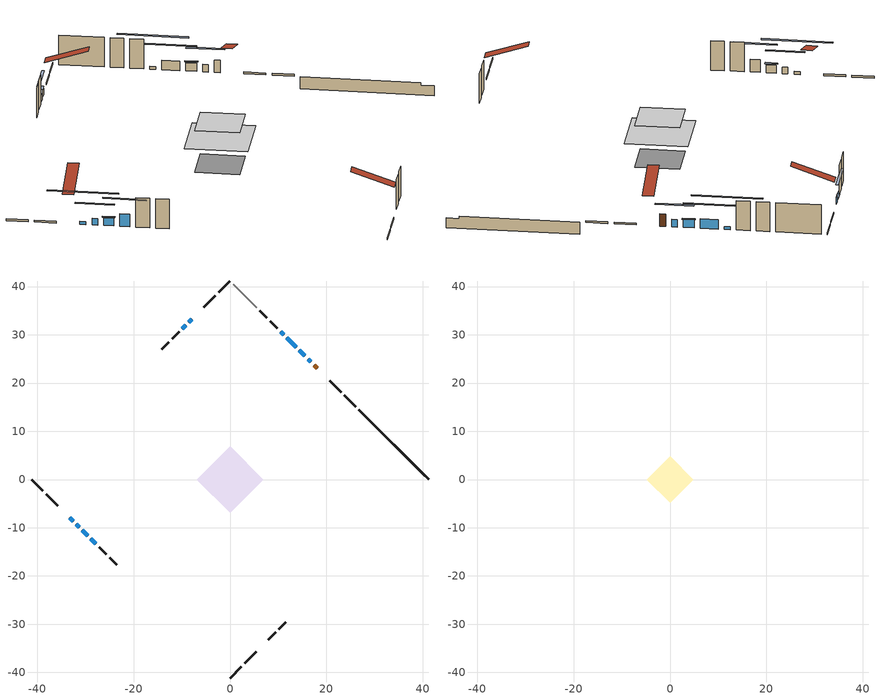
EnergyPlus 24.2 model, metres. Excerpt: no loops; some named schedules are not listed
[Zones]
conditioned space
 floor adiabatic (AdiabaticFloorConstruction): -6.86,0 0,6.86 6.86,0 0,-6.86 z3.26
 floor foundation (Slab1 construction): -4.85,0 0,4.85 4.85,0 0,-4.85 z-1.22
 wall outside (RimJoist1 construction): 0,-41.16 2.38,-38.77 / -41.16,0 -38.77,-2.38 / 0,41.16 -2.38,38.77 / 26.06,15.1 23.68,17.48 z0.82:1.12
 wall outside (RimJoist2 construction): 3.04,-38.12 5.42,-35.73 / -38.12,-3.04 -35.73,-5.42 / -3.04,38.12 -5.42,35.73 / 23.02,18.14 20.64,20.52 z0.82:1.12
 wall outside (AdiabaticWallConstruction 1): 18.08,23.08 17.43,23.72 z0.82:2.85
 wall outside (AdiabaticWallConstruction): 16.78,24.38 16.2,24.95 z0.82:2.04; -33.18,-7.98 -32.53,-8.63 / 11.13,30.03 10.48,30.68 z0.82:1.28; 15.55,25.61 14.38,26.78 / -30.61,-10.55 -29.53,-11.63 z0.82:2.14; -7.98,33.18 -8.56,32.6 / -31.87,-9.28 -31.26,-9.89 z0.82:1.89; 13.72,27.43 11.78,29.37 z0.82:2.34; -9.21,31.94 -9.86,31.3 z0.82:1.84; -28.87,-12.28 -27.79,-13.36 z0.82:2.9
 wall outside (Wall1 construction): 7.98,-33.18 9.49,-31.67 / -27.14,-14.02 -25.63,-15.53 / -10.51,30.64 -12.02,29.13 / 9.82,31.33 8.31,32.84 z0.82:5.7
 wall outside (Wall2 construction): 10.15,-31.01 11.59,-29.57 / -24.97,-16.19 -23.53,-17.63 / -12.68,28.47 -14.12,27.03 / 7.65,33.5 6.21,34.94 z0.82:5.7
 wall foundation (FoundationWall1 construction): 26.71,14.44,-1.22 26.71,14.44,0.82 39.71,1.44,0.82 39.71,1.44,0.41 41.16,0,0.41 41.16,0,-1.22
 wall adiabatic (Wall3 construction): 5.56,35.6 0.66,40.5 z0.82:5.7
 window (WindowConstruction): 16.78,24.38 16.2,24.95 z0.82:2.04
 window (WindowConstruction 9): -33.18,-7.98 -32.53,-8.63 z0.82:1.28
 window (WindowConstruction 1): 15.55,25.61 14.38,26.78 z0.82:2.14
 window (WindowConstruction 2): -7.98,33.18 -8.55,32.6 z0.82:1.89
 window (WindowConstruction 3): -31.87,-9.28 -31.26,-9.89 z0.82:1.89
 window (WindowConstruction 4): -30.61,-10.55 -29.53,-11.63 z0.82:2.14
 window (WindowConstruction 5): 13.72,27.43 11.78,29.37 z0.82:2.34
 window (WindowConstruction 6): -9.21,31.94 -9.86,31.3 z0.82:1.83
 window (WindowConstruction 7): -28.87,-12.28 -27.79,-13.36 z0.82:2.9
 window (WindowConstruction 8): 11.12,30.03 10.48,30.68 z0.82:1.28
 door (Door): 18.08,23.08 17.44,23.72 z0.82:2.85
 ceiling adiabatic (AdiabaticFloorConstruction): 0,-6.86 6.86,0 0,6.86 -6.86,0 z3.26
attic - vented
 floor to conditioned space (Floor1 construction Reversed): -4.85,0 0,4.85 4.85,0 0,-4.85 z5.7
 roof outside (Roof1 construction): 7.32,-33.83,5.7 2.6,-29.11,7.92 1.36,-30.36,7.92 6.08,-35.08,5.7; -33.83,-7.32,5.7 -29.11,-2.6,7.92 -30.36,-1.36,7.92 -35.08,-6.08,5.7; -7.32,33.83,5.7 -2.6,29.11,7.92 -1.36,30.36,7.92 -6.08,35.08,5.7; 18.74,22.42,5.7 14.01,17.7,7.92 15.26,16.45,7.92 19.98,21.18,5.7
shading: 14.38,26.78 18.6,22.55 18.89,22.84 14.67,27.07 z4.62; -28.98,-12.18 -36.73,-4.43 -37.02,-4.72 -29.27,-12.47 z6.3; 14.24,26.92 15.69,25.47 15.98,25.76 14.53,27.21 z2.34; -8.7,32.46 -7.84,33.32 -8.13,33.61 -8.99,32.75 z2.09; -29.44,-11.72 -33.7,-7.46 -33.99,-7.75 -29.73,-12.01 z4.47; -29.39,-11.77 -30.75,-10.41 -31.04,-10.7 -29.68,-12.06 z2.34; 9.96,31.2 15.54,25.61 15.84,25.9 10.25,31.49 z4.92; -11.68,29.47 -7.39,33.77 -7.68,34.06 -11.97,29.77 z4.41; -25.97,-15.19 -30.69,-10.46 -30.99,-10.75 -26.26,-15.48 z5.48; 6.93,34.23 14.67,26.48 14.96,26.77 7.22,34.52 z6.3
[Building]
Building 1: Terrain=Suburbs
[Site:Location]
Montreal Intl AP_QC: Latitude {deg}=45.47; Longitude {deg}=-73.74; Time Zone {hr}=-5; Elevation {m}=36; Keep Site Location Information=Yes
[Site:GroundTemperature:Shallow]
2.07863, -0.316383, -0.508184, 0.628371, 5.19101, 9.73239, 13.6695, 16.1636, 16.3755, 14.347, 10.5102, 6.10817
[Site:WaterMainsTemperature]
Calculation Method=Schedule; Temperature Schedule=mains temperature schedule
[Material] Roughness=Rough; Thermal Absorptance=0.9
Name | Thickness {m} | Conductivity {W/m-K} | Density {kg/m3} | Specific Heat {J/kg-K} | Solar Absorptance | Visible Absorptance
asphalt or fiberglass shingles | 0.00635 | 0.162714 | 1121.4 | 1465.45 | 0.4 | 0.4
ceiling loosefill ins | 0.254 | 0.0480833 | 16.02 | 1046.75 | 0.7 | 0.7
ceiling stud and cavity | 0.1397 | 0.0851257 | 65.682 | 1177.47 | 0.7 | 0.7
concrete 4.0 in. | 0.1016 | 1.803125 | 2242.8 | 837.4 | 0.7 | 0.7
concrete 8.0 in. | 0.2032 | 1.803125 | 2242.8 | 837.4 | 0.7 | 0.7
door material | 0.04445 | 0.053851 | 512.64 | 1214.23 | 0.7 | 0.7
exterior vertical ins | 0.0416097 | 0.029427 | 32.04 | 1214.23 | 0.7 | 0.7
floor covering | 0.0127 | 0.0433444 | 54.468 | 1339.84 | 0.6 | 0.6
floor rigid ins; wall rigid ins 2 | 0.512978 | 0.029427 | 32.04 | 1214.23 | 0.7 | 0.7
floor stud and cavity | 0.1397 | 1.75129 | 37.0049 | 1207.88 | 0.7 | 0.7
furniture material conditioned space 1 | 0.1524 | 0.115458 | 640.8 | 1214.23 | 0.6 | 0.6
gypsum board | 0.0127 | 0.160291 | 801 | 837.4 | 0.6 | 0.6
gypsum board 1 | 0.0127 | 0.160291 | 801 | 837.4 | 0.7 | 0.7
osb sheathing 0.5 in. | 0.0127 | 0.115458 | 512.64 | 1214.23 | 0.7 | 0.7
osb sheathing 0.75 in. | 0.01905 | 0.115458 | 512.64 | 1214.23 | 0.7 | 0.7
osb sheathing 2.0 in. | 0.0508 | 0.115458 | 512.64 | 1214.23 | 0.7 | 0.7
rim joist stud and cavity | 0.0508 | 0.0452492 | 125.044 | 1163.47 | 0.6 | 0.6
rim joist stud and cavity 1 | 0.0508 | 0.126838 | 50.32683 | 1063.81 | 0.6 | 0.6
wall rigid ins | 0.051816 | 0.029427 | 32.04 | 1214.23 | 0.7 | 0.7
wall rigid ins 1 | 0.051816 | 0.029427 | 32.04 | 1214.23 | 0.4 | 0.4
wall stud and cavity | 0.1397 | 0.188008 | 139.0536 | 1170.24 | 0.7 | 0.7
wall stud and cavity 1 | 0.1397 | 0.187564 | 139.0536 | 1170.24 | 0.7 | 0.7
wall stud and cavity 2 | 0.1397 | 0.153894 | 139.0536 | 1170.24 | 0.7 | 0.7
wall stud and cavity 3 | 0.0889 | 0.380278 | 52.3479 | 1209.89 | 0.7 | 0.7
wall stud and cavity 4 | 0.0889 | 0.391764 | 83.0341 | 1211.67 | 0.7 | 0.7
wood siding | 0.0254 | 0.102417 | 544.68 | 1172.36 | 0.4 | 0.4
wood siding 1; wood siding 2; wood siding 3 | 0.0254 | 0.102417 | 544.68 | 1172.36 | 0.7 | 0.7
[WindowMaterial:SimpleGlazingSystem]
Name | U-Factor {W/m2-K} | Solar Heat Gain Coefficient
WindowMaterial | 2.961077 | 0.56
WindowMaterial 1 | 5.416812 | 0.68
WindowMaterial 2 | 3.01388 | 0.52
WindowMaterial 3 | 4.979606 | 0.59
WindowMaterial 4 | 5.37593 | 0.67
WindowMaterial 5 | 2.89351 | 0.66
WindowMaterial 6 | 4.31017 | 0.68
WindowMaterial 7 | 3.02467 | 0.46
WindowMaterial 8 | 4.45837 | 0.47
[Construction]
AdiabaticFloorConstruction: floor stud and cavity, floor rigid ins, osb sheathing 0.75 in., floor covering
AdiabaticWallConstruction: wood siding 2, wall rigid ins 2, wall stud and cavity 3, gypsum board
AdiabaticWallConstruction 1: wood siding 3, wall rigid ins 2, wall stud and cavity 3, gypsum board
Door: door material
Floor1 construction Reversed: gypsum board, ceiling stud and cavity, ceiling loosefill ins
FoundationWall1 construction: concrete 8.0 in., gypsum board 1
furniture construction conditioned space 1: furniture material conditioned space 1
PartitionWallConstruction: gypsum board, wall stud and cavity 4, gypsum board
RimJoist1 construction: wood siding 1, osb sheathing 2.0 in., rim joist stud and cavity
RimJoist2 construction: wood siding 1, rim joist stud and cavity 1
Roof1 construction: asphalt or fiberglass shingles
Slab1 construction: concrete 4.0 in.
Wall1 construction: wood siding, wall rigid ins, osb sheathing 0.5 in., wall stud and cavity, gypsum board
Wall2 construction: wood siding, wall rigid ins, osb sheathing 0.5 in., wall stud and cavity 1, gypsum board
Wall3 construction: wall rigid ins 1, osb sheathing 0.5 in., wall stud and cavity 2, gypsum board
WindowConstruction; WindowConstruction 6: WindowMaterial
WindowConstruction 1: WindowMaterial 1
WindowConstruction 2: WindowMaterial 2
WindowConstruction 3: WindowMaterial 3
WindowConstruction 4: WindowMaterial 4
WindowConstruction 5: WindowMaterial 5
WindowConstruction 7: WindowMaterial 6
WindowConstruction 8: WindowMaterial 7
WindowConstruction 9: WindowMaterial 8
[Zone] Multiplier=1; Part of Total Floor Area=Yes
Name | Volume {m3}
attic - vented | 16.9877
conditioned space | 344
[Space]
Name | Zone | Volume {m3}
attic - vented 1 | attic - vented | 16.9877
conditioned space 1 | conditioned space | 344
[ZoneInfiltration:EffectiveLeakageArea]
infil attic - vented 1: Zone or Space=attic - vented 1; Schedule=Always On Discrete; Effective Air Leakage Area {cm2}=1880.4; Stack Coefficient=0.000154795; Wind Coefficient=8.40619e-06
[ZoneMixing]
whole house fan mix: Zone or Space=attic - vented; Schedule=Always On Continuous; Design Flow Rate Calculation Method=Flow/Zone; Design Flow Rate {m3/s}=0; Source Zone or Space=conditioned space
[SurfaceProperty:ExposedFoundationPerimeter]
Slab1: Exposed Perimeter Calculation Method=TotalExposedPerimeter; Total Exposed Perimeter {m}=20.422
[InternalMass] Zone or ZoneList=conditioned space; Space or SpaceList=conditioned space 1
Name | Construction | Surface Area {m2}
furniture mass conditioned space 1 | furniture construction conditioned space 1 | 56.4041
partition wall mass | PartitionWallConstruction | 141.01
[Lights]
interior lighting: Zone or ZoneList or Space or SpaceList=conditioned space 1; Schedule=interior lighting schedule; Design Level Calculation Method=LightingLevel; Lighting Level {W}=343.2; Return Air Fraction=0; Fraction Radiant=0.6; Fraction Visible=0.2; Fraction Replaceable=1
[People]
occupants: Zone or ZoneList or Space or SpaceList=conditioned space 1; Number of People Schedule=occupants schedule; Number of People Calculation Method=People; Number of People=3; Fraction Radiant=0.314171; Sensible Heat Fraction=0.56303; Activity Level Schedule=occupants activity schedule; Carbon Dioxide Generation Rate {m3/s-W}=0; Enable ASHRAE 55 Comfort Warnings=No; Mean Radiant Temperature Calculation Type=EnclosureAveraged
[ElectricEquipment] Zone or ZoneList or Space or SpaceList=conditioned space 1; Design Level Calculation Method=EquipmentLevel
Name | Schedule | Design Level {W} | Fraction Latent | Fraction Radiant | Fraction Lost
clothes dryer | clothes dryer schedule | 140.772 | 0.015 | 0.081 | 0.85
clothes washer | clothes washer schedule | 32.1985 | 0.03 | 0.162 | 0.7
cooking range | cooking range schedule | 208.969 | 0.08 | 0.432 | 0.2
dishwasher | dishwasher schedule | 66.8632 | 0.3 | 0.18 | 0.4
fridge | fridge schedule | 72.9452 | 0 | 0.6 | 0
mech vent house fan | mech vent house fan schedule | 0 | 0 | 0 | 1
mech vent house fan cfis | mech vent house fan cfis schedule | 0 | 0 | 0 | 0
mech vent range fan 0 | mech vent range fan 0 schedule | 57 | 0 | 0 | 1
misc plug loads | misc plug loads schedule | 494.7 | 0.045 | 0.513 | 0.1
whole house fan | Always On Discrete | 0 | 0 | 0 | 1
[OtherEquipment] Zone or ZoneList or Space or SpaceList=conditioned space 1; Design Level Calculation Method=EquipmentLevel
Name | Fuel Type | Schedule | Design Level {W} | Fraction Latent | Fraction Radiant | Fraction Lost
clothes dryer 1 | Electricity | clothes dryer schedule | 0 | 0.015 | 0.081 | 0.85
cooking range 1 | Electricity | cooking range schedule | 0 | 0.08 | 0.432 | 0.2
general water use latent | None | general water use schedule | 59.3978 | 1 | 0 | 0
general water use sensible | None | general water use schedule | -58.539 | 0 | 0.6 | 0
mech vent house fan latent load | None | Always On Discrete | 0 | 1 | 0 | 0
mech vent house fan sensible load | None | Always On Discrete | 0 | 0 | 0 | 0
water heater energy adjustment1 | Electricity | Always On Discrete | 0.01 | 0 | 0 | 1
[ZoneInfiltration:DesignFlowRate] Zone or ZoneList or Space or SpaceList=conditioned space 1; Schedule=Always On Discrete; Design Flow Rate Calculation Method=Flow/Zone; Design Flow Rate {m3/s}=0
infil flow; natural vent flow; whole house fan flow
[ZoneControl:Thermostat]
conditioned space Thermostat: Zone or ZoneList=conditioned space; Control Type Schedule=conditioned space Thermostat Schedule; Control 1=conditioned space temperature setpoint; Temperature Difference Between Cutout And Setpoint {deltaC}=0
[ThermostatSetpoint:DualSetpoint]
conditioned space temperature setpoint: Heating Setpoint Temperature Schedule=heating setpoint; Cooling Setpoint Temperature Schedule=cooling setpoint
[Zone equipment]
conditioned space: electric baseboard
[Foundation:Kiva]
Foundation Kiva 1: Initial Indoor Air Temperature {C}=18; Wall Height Above Grade {m}=0.820003; Wall Depth Below Slab {m}=0.2032; Custom Block Material Name 1=exterior vertical ins; Custom Block Depth 1 {m}=2.04; Custom Block X Position 1 {m}=0.2159; Custom Block Z Position 1 {m}=0
[Foundation:Kiva:Settings]
Soil Conductivity {W/m-K}=0.849921; Soil Density {kg/m3}=1842.3; Soil Specific Heat {J/kg-K}=418.7; Ground Solar Absorptivity=0.9; Ground Thermal Absorptivity=0.9; Ground Surface Roughness {m}=0.03; Far-Field Width {m}=40; Deep-Ground Boundary Condition=ZeroFlux; Deep-Ground Depth {m}=40; Minimum Cell Dimension {m}=0.2; Maximum Cell Growth Coefficient=3; Simulation Timestep=Timestep
[Exterior:Lights]
exterior lighting: Schedule=exterior lighting schedule; Design Level {W}=75.6
[EnergyManagementSystem:Sensor] Output:Variable or Output:Meter Index Key=conditioned space
Name | Output:Variable or Output:Meter
conditioned_space_clg_unmet_s | Zone Cooling Setpoint Not Met Time
conditioned_space_htg_unmet_s | Zone Heating Setpoint Not Met Time
fridge_tin_s; tin_s; tin_s_1 | Zone Mean Air Temperature
tout_s | Zone Outdoor Air Drybulb Temperature
win_s | Zone Air Humidity Ratio
[Schedule:Constant]
Name | Hourly Value
Always On Continuous; mech vent house fan schedule; mech vent house fan cfis schedule; Always On Discrete | 1
occupants activity schedule | 117.228
fridge schedule | 0
[Schedule:Week:Daily]
interior lighting schedule Week Rule - Jan1-Jan27: interior lighting schedule day, interior lighting schedule day, interior lighting schedule day, interior lighting schedule day, interior lighting schedule day, interior lighting schedule day, interior lighting schedule day, interior lighting schedule default day, interior lighting schedule default day, interior lighting schedule default day, interior lighting schedule default day, interior lighting schedule default day
interior lighting schedule Week Rule - Jan28-Feb3: interior lighting schedule day, interior lighting schedule day, interior lighting schedule day, interior lighting schedule day, interior lighting schedule day 1, interior lighting schedule day 1, interior lighting schedule day 1, interior lighting schedule default day, interior lighting schedule default day, interior lighting schedule default day, interior lighting schedule default day, interior lighting schedule default day
interior lighting schedule Week Rule - Feb4-Feb24: interior lighting schedule day 1, interior lighting schedule day 1, interior lighting schedule day 1, interior lighting schedule day 1, interior lighting schedule day 1, interior lighting schedule day 1, interior lighting schedule day 1, interior lighting schedule default day, interior lighting schedule default day, interior lighting schedule default day, interior lighting schedule default day, interior lighting schedule default day
interior lighting schedule Week Rule - Feb25-Mar3: interior lighting schedule day 1, interior lighting schedule day 1, interior lighting schedule day 1, interior lighting schedule day 1, interior lighting schedule day 2, interior lighting schedule day 2, interior lighting schedule day 2, interior lighting schedule default day, interior lighting schedule default day, interior lighting schedule default day, interior lighting schedule default day, interior lighting schedule default day
interior lighting schedule Week Rule - Mar4-Mar31: interior lighting schedule day 2, interior lighting schedule day 2, interior lighting schedule day 2, interior lighting schedule day 2, interior lighting schedule day 2, interior lighting schedule day 2, interior lighting schedule day 2, interior lighting schedule default day, interior lighting schedule default day, interior lighting schedule default day, interior lighting schedule default day, interior lighting schedule default day
interior lighting schedule Week Rule - Apr1-Apr28: interior lighting schedule day 3, interior lighting schedule day 3, interior lighting schedule day 3, interior lighting schedule day 3, interior lighting schedule day 3, interior lighting schedule day 3, interior lighting schedule day 3, interior lighting schedule default day, interior lighting schedule default day, interior lighting schedule default day, interior lighting schedule default day, interior lighting schedule default day
interior lighting schedule Week Rule - Apr29-May5: interior lighting schedule day 3, interior lighting schedule day 3, interior lighting schedule day 4, interior lighting schedule day 4, interior lighting schedule day 4, interior lighting schedule day 4, interior lighting schedule day 4, interior lighting schedule default day, interior lighting schedule default day, interior lighting schedule default day, interior lighting schedule default day, interior lighting schedule default day
interior lighting schedule Week Rule - May6-May26: interior lighting schedule day 4, interior lighting schedule day 4, interior lighting schedule day 4, interior lighting schedule day 4, interior lighting schedule day 4, interior lighting schedule day 4, interior lighting schedule day 4, interior lighting schedule default day, interior lighting schedule default day, interior lighting schedule default day, interior lighting schedule default day, interior lighting schedule default day
interior lighting schedule Week Rule - May27-Jun2: interior lighting schedule day 4, interior lighting schedule day 4, interior lighting schedule day 4, interior lighting schedule day 4, interior lighting schedule day 4, interior lighting schedule day 5, interior lighting schedule day 5, interior lighting schedule default day, interior lighting schedule default day, interior lighting schedule default day, interior lighting schedule default day, interior lighting schedule default day
interior lighting schedule Week Rule - Jun3-Jun30: interior lighting schedule day 5, interior lighting schedule day 5, interior lighting schedule day 5, interior lighting schedule day 5, interior lighting schedule day 5, interior lighting schedule day 5, interior lighting schedule day 5, interior lighting schedule default day, interior lighting schedule default day, interior lighting schedule default day, interior lighting schedule default day, interior lighting schedule default day
interior lighting schedule Week Rule - Jul1-Jul28: interior lighting schedule day 6, interior lighting schedule day 6, interior lighting schedule day 6, interior lighting schedule day 6, interior lighting schedule day 6, interior lighting schedule day 6, interior lighting schedule day 6, interior lighting schedule default day, interior lighting schedule default day, interior lighting schedule default day, interior lighting schedule default day, interior lighting schedule default day
interior lighting schedule Week Rule - Jul29-Aug4: interior lighting schedule day 6, interior lighting schedule day 6, interior lighting schedule day 6, interior lighting schedule day 7, interior lighting schedule day 7, interior lighting schedule day 7, interior lighting schedule day 7, interior lighting schedule default day, interior lighting schedule default day, interior lighting schedule default day, interior lighting schedule default day, interior lighting schedule default day
interior lighting schedule Week Rule - Aug5-Aug25: interior lighting schedule day 7, interior lighting schedule day 7, interior lighting schedule day 7, interior lighting schedule day 7, interior lighting schedule day 7, interior lighting schedule day 7, interior lighting schedule day 7, interior lighting schedule default day, interior lighting schedule default day, interior lighting schedule default day, interior lighting schedule default day, interior lighting schedule default day
interior lighting schedule Week Rule - Aug26-Sep1: interior lighting schedule day 7, interior lighting schedule day 7, interior lighting schedule day 7, interior lighting schedule day 7, interior lighting schedule day 7, interior lighting schedule day 7, interior lighting schedule day 8, interior lighting schedule default day, interior lighting schedule default day, interior lighting schedule default day, interior lighting schedule default day, interior lighting schedule default day
interior lighting schedule Week Rule - Sep2-Sep29: interior lighting schedule day 8, interior lighting schedule day 8, interior lighting schedule day 8, interior lighting schedule day 8, interior lighting schedule day 8, interior lighting schedule day 8, interior lighting schedule day 8, interior lighting schedule default day, interior lighting schedule default day, interior lighting schedule default day, interior lighting schedule default day, interior lighting schedule default day
interior lighting schedule Week Rule - Sep30-Oct6: interior lighting schedule day 8, interior lighting schedule day 9, interior lighting schedule day 9, interior lighting schedule day 9, interior lighting schedule day 9, interior lighting schedule day 9, interior lighting schedule day 9, interior lighting schedule default day, interior lighting schedule default day, interior lighting schedule default day, interior lighting schedule default day, interior lighting schedule default day
interior lighting schedule Week Rule - Oct7-Oct27: interior lighting schedule day 9, interior lighting schedule day 9, interior lighting schedule day 9, interior lighting schedule day 9, interior lighting schedule day 9, interior lighting schedule day 9, interior lighting schedule day 9, interior lighting schedule default day, interior lighting schedule default day, interior lighting schedule default day, interior lighting schedule default day, interior lighting schedule default day
interior lighting schedule Week Rule - Oct28-Nov3: interior lighting schedule day 9, interior lighting schedule day 9, interior lighting schedule day 9, interior lighting schedule day 9, interior lighting schedule day 10, interior lighting schedule day 10, interior lighting schedule day 10, interior lighting schedule default day, interior lighting schedule default day, interior lighting schedule default day, interior lighting schedule default day, interior lighting schedule default day
interior lighting schedule Week Rule - Nov4-Nov24: interior lighting schedule day 10, interior lighting schedule day 10, interior lighting schedule day 10, interior lighting schedule day 10, interior lighting schedule day 10, interior lighting schedule day 10, interior lighting schedule day 10, interior lighting schedule default day, interior lighting schedule default day, interior lighting schedule default day, interior lighting schedule default day, interior lighting schedule default day
interior lighting schedule Week Rule - Nov25-Dec1: interior lighting schedule day 10, interior lighting schedule day 10, interior lighting schedule day 10, interior lighting schedule day 10, interior lighting schedule day 10, interior lighting schedule day 10, interior lighting schedule day 11, interior lighting schedule default day, interior lighting schedule default day, interior lighting schedule default day, interior lighting schedule default day, interior lighting schedule default day
interior lighting schedule Week Rule - Dec2-Dec31: interior lighting schedule day 11, interior lighting schedule day 11, interior lighting schedule day 11, interior lighting schedule day 11, interior lighting schedule day 11, interior lighting schedule day 11, interior lighting schedule day 11, interior lighting schedule default day, interior lighting schedule default day, interior lighting schedule default day, interior lighting schedule default day, interior lighting schedule default day
occupants schedule Week Rule - Jan1-Dec31: occupants schedule day, occupants schedule day, occupants schedule day, occupants schedule day, occupants schedule day, occupants schedule day, occupants schedule day, occupants schedule default day, occupants schedule default day, occupants schedule default day, occupants schedule default day, occupants schedule default day
clothes dryer schedule Week Rule - Jan1-Dec31: clothes dryer schedule day, clothes dryer schedule day, clothes dryer schedule day, clothes dryer schedule day, clothes dryer schedule day, clothes dryer schedule day, clothes dryer schedule day, clothes dryer schedule default day, clothes dryer schedule default day, clothes dryer schedule default day, clothes dryer schedule default day, clothes dryer schedule default day
clothes washer schedule Week Rule - Jan1-Dec31: clothes washer schedule day, clothes washer schedule day, clothes washer schedule day, clothes washer schedule day, clothes washer schedule day, clothes washer schedule day, clothes washer schedule day, clothes washer schedule default day, clothes washer schedule default day, clothes washer schedule default day, clothes washer schedule default day, clothes washer schedule default day
cooking range schedule Week Rule - Jan1-Dec31: cooking range schedule day, cooking range schedule day, cooking range schedule day, cooking range schedule day, cooking range schedule day, cooking range schedule day, cooking range schedule day, cooking range schedule default day, cooking range schedule default day, cooking range schedule default day, cooking range schedule default day, cooking range schedule default day
dishwasher schedule Week Rule - Jan1-Dec31: dishwasher schedule day, dishwasher schedule day, dishwasher schedule day, dishwasher schedule day, dishwasher schedule day, dishwasher schedule day, dishwasher schedule day, dishwasher schedule default day, dishwasher schedule default day, dishwasher schedule default day, dishwasher schedule default day, dishwasher schedule default day
mech vent range fan 0 schedule Week Rule - Jan1-Dec31: mech vent range fan 0 schedule day, mech vent range fan 0 schedule day, mech vent range fan 0 schedule day, mech vent range fan 0 schedule day, mech vent range fan 0 schedule day, mech vent range fan 0 schedule day, mech vent range fan 0 schedule day, mech vent range fan 0 schedule default day, mech vent range fan 0 schedule default day, mech vent range fan 0 schedule default day, mech vent range fan 0 schedule default day, mech vent range fan 0 schedule default day
misc plug loads schedule Week Rule - Jan1-Dec31: misc plug loads schedule day, misc plug loads schedule day, misc plug loads schedule day, misc plug loads schedule day, misc plug loads schedule day, misc plug loads schedule day, misc plug loads schedule day, misc plug loads schedule default day, misc plug loads schedule default day, misc plug loads schedule default day, misc plug loads schedule default day, misc plug loads schedule default day
general water use schedule Week Rule - Jan1-Dec31: general water use schedule day, general water use schedule day, general water use schedule day, general water use schedule day, general water use schedule day, general water use schedule day, general water use schedule day, general water use schedule default day, general water use schedule default day, general water use schedule default day, general water use schedule default day, general water use schedule default day
exterior lighting schedule Week Rule - Jan1-Jan27: exterior lighting schedule day, exterior lighting schedule day, exterior lighting schedule day, exterior lighting schedule day, exterior lighting schedule day, exterior lighting schedule day, exterior lighting schedule day, exterior lighting schedule default day, exterior lighting schedule default day, exterior lighting schedule default day, exterior lighting schedule default day, exterior lighting schedule default day
exterior lighting schedule Week Rule - Jan28-Feb3: exterior lighting schedule day, exterior lighting schedule day, exterior lighting schedule day, exterior lighting schedule day, exterior lighting schedule day 1, exterior lighting schedule day 1, exterior lighting schedule day 1, exterior lighting schedule default day, exterior lighting schedule default day, exterior lighting schedule default day, exterior lighting schedule default day, exterior lighting schedule default day
exterior lighting schedule Week Rule - Feb4-Feb24: exterior lighting schedule day 1, exterior lighting schedule day 1, exterior lighting schedule day 1, exterior lighting schedule day 1, exterior lighting schedule day 1, exterior lighting schedule day 1, exterior lighting schedule day 1, exterior lighting schedule default day, exterior lighting schedule default day, exterior lighting schedule default day, exterior lighting schedule default day, exterior lighting schedule default day
exterior lighting schedule Week Rule - Feb25-Mar3: exterior lighting schedule day 1, exterior lighting schedule day 1, exterior lighting schedule day 1, exterior lighting schedule day 1, exterior lighting schedule day 2, exterior lighting schedule day 2, exterior lighting schedule day 2, exterior lighting schedule default day, exterior lighting schedule default day, exterior lighting schedule default day, exterior lighting schedule default day, exterior lighting schedule default day
exterior lighting schedule Week Rule - Mar4-Mar31: exterior lighting schedule day 2, exterior lighting schedule day 2, exterior lighting schedule day 2, exterior lighting schedule day 2, exterior lighting schedule day 2, exterior lighting schedule day 2, exterior lighting schedule day 2, exterior lighting schedule default day, exterior lighting schedule default day, exterior lighting schedule default day, exterior lighting schedule default day, exterior lighting schedule default day
exterior lighting schedule Week Rule - Apr1-Apr28: exterior lighting schedule day 3, exterior lighting schedule day 3, exterior lighting schedule day 3, exterior lighting schedule day 3, exterior lighting schedule day 3, exterior lighting schedule day 3, exterior lighting schedule day 3, exterior lighting schedule default day, exterior lighting schedule default day, exterior lighting schedule default day, exterior lighting schedule default day, exterior lighting schedule default day
exterior lighting schedule Week Rule - Apr29-May5: exterior lighting schedule day 3, exterior lighting schedule day 3, exterior lighting schedule day 4, exterior lighting schedule day 4, exterior lighting schedule day 4, exterior lighting schedule day 4, exterior lighting schedule day 4, exterior lighting schedule default day, exterior lighting schedule default day, exterior lighting schedule default day, exterior lighting schedule default day, exterior lighting schedule default day
exterior lighting schedule Week Rule - May6-May26: exterior lighting schedule day 4, exterior lighting schedule day 4, exterior lighting schedule day 4, exterior lighting schedule day 4, exterior lighting schedule day 4, exterior lighting schedule day 4, exterior lighting schedule day 4, exterior lighting schedule default day, exterior lighting schedule default day, exterior lighting schedule default day, exterior lighting schedule default day, exterior lighting schedule default day
exterior lighting schedule Week Rule - May27-Jun2: exterior lighting schedule day 4, exterior lighting schedule day 4, exterior lighting schedule day 4, exterior lighting schedule day 4, exterior lighting schedule day 4, exterior lighting schedule day 5, exterior lighting schedule day 5, exterior lighting schedule default day, exterior lighting schedule default day, exterior lighting schedule default day, exterior lighting schedule default day, exterior lighting schedule default day
exterior lighting schedule Week Rule - Jun3-Jun30: exterior lighting schedule day 5, exterior lighting schedule day 5, exterior lighting schedule day 5, exterior lighting schedule day 5, exterior lighting schedule day 5, exterior lighting schedule day 5, exterior lighting schedule day 5, exterior lighting schedule default day, exterior lighting schedule default day, exterior lighting schedule default day, exterior lighting schedule default day, exterior lighting schedule default day
exterior lighting schedule Week Rule - Jul1-Jul28: exterior lighting schedule day 6, exterior lighting schedule day 6, exterior lighting schedule day 6, exterior lighting schedule day 6, exterior lighting schedule day 6, exterior lighting schedule day 6, exterior lighting schedule day 6, exterior lighting schedule default day, exterior lighting schedule default day, exterior lighting schedule default day, exterior lighting schedule default day, exterior lighting schedule default day
exterior lighting schedule Week Rule - Jul29-Aug4: exterior lighting schedule day 6, exterior lighting schedule day 6, exterior lighting schedule day 6, exterior lighting schedule day 7, exterior lighting schedule day 7, exterior lighting schedule day 7, exterior lighting schedule day 7, exterior lighting schedule default day, exterior lighting schedule default day, exterior lighting schedule default day, exterior lighting schedule default day, exterior lighting schedule default day
exterior lighting schedule Week Rule - Aug5-Aug25: exterior lighting schedule day 7, exterior lighting schedule day 7, exterior lighting schedule day 7, exterior lighting schedule day 7, exterior lighting schedule day 7, exterior lighting schedule day 7, exterior lighting schedule day 7, exterior lighting schedule default day, exterior lighting schedule default day, exterior lighting schedule default day, exterior lighting schedule default day, exterior lighting schedule default day
exterior lighting schedule Week Rule - Aug26-Sep1: exterior lighting schedule day 7, exterior lighting schedule day 7, exterior lighting schedule day 7, exterior lighting schedule day 7, exterior lighting schedule day 7, exterior lighting schedule day 7, exterior lighting schedule day 8, exterior lighting schedule default day, exterior lighting schedule default day, exterior lighting schedule default day, exterior lighting schedule default day, exterior lighting schedule default day
exterior lighting schedule Week Rule - Sep2-Sep29: exterior lighting schedule day 8, exterior lighting schedule day 8, exterior lighting schedule day 8, exterior lighting schedule day 8, exterior lighting schedule day 8, exterior lighting schedule day 8, exterior lighting schedule day 8, exterior lighting schedule default day, exterior lighting schedule default day, exterior lighting schedule default day, exterior lighting schedule default day, exterior lighting schedule default day
exterior lighting schedule Week Rule - Sep30-Oct6: exterior lighting schedule day 8, exterior lighting schedule day 9, exterior lighting schedule day 9, exterior lighting schedule day 9, exterior lighting schedule day 9, exterior lighting schedule day 9, exterior lighting schedule day 9, exterior lighting schedule default day, exterior lighting schedule default day, exterior lighting schedule default day, exterior lighting schedule default day, exterior lighting schedule default day
exterior lighting schedule Week Rule - Oct7-Oct27: exterior lighting schedule day 9, exterior lighting schedule day 9, exterior lighting schedule day 9, exterior lighting schedule day 9, exterior lighting schedule day 9, exterior lighting schedule day 9, exterior lighting schedule day 9, exterior lighting schedule default day, exterior lighting schedule default day, exterior lighting schedule default day, exterior lighting schedule default day, exterior lighting schedule default day
[Schedule:Year]
interior lighting schedule: interior lighting schedule Week Rule - Jan1-Jan27, 1, 1, 1, 27, interior lighting schedule Week Rule - Jan28-Feb3, 1, 28, 2, 3, interior lighting schedule Week Rule - Feb4-Feb24, 2, 4, 2, 24, interior lighting schedule Week Rule - Feb25-Mar3, 2, 25, 3, 3, interior lighting schedule Week Rule - Mar4-Mar31, 3, 4, 3, 31, interior lighting schedule Week Rule - Apr1-Apr28, 4, 1, 4, 28, interior lighting schedule Week Rule - Apr29-May5, 4, 29, 5, 5, interior lighting schedule Week Rule - May6-May26, 5, 6, 5, 26, interior lighting schedule Week Rule - May27-Jun2, 5, 27, 6, 2, interior lighting schedule Week Rule - Jun3-Jun30, 6, 3, 6, 30, interior lighting schedule Week Rule - Jul1-Jul28, 7, 1, 7, 28, interior lighting schedule Week Rule - Jul29-Aug4, 7, 29, 8, 4, interior lighting schedule Week Rule - Aug5-Aug25, 8, 5, 8, 25, interior lighting schedule Week Rule - Aug26-Sep1, 8, 26, 9, 1, interior lighting schedule Week Rule - Sep2-Sep29, 9, 2, 9, 29, interior lighting schedule Week Rule - Sep30-Oct6, 9, 30, 10, 6, interior lighting schedule Week Rule - Oct7-Oct27, 10, 7, 10, 27, interior lighting schedule Week Rule - Oct28-Nov3, 10, 28, 11, 3, interior lighting schedule Week Rule - Nov4-Nov24, 11, 4, 11, 24, interior lighting schedule Week Rule - Nov25-Dec1, 11, 25, 12, 1, interior lighting schedule Week Rule - Dec2-Dec31, 12, 2, 12, 31
occupants schedule: occupants schedule Week Rule - Jan1-Dec31, 1, 1, 12, 31
clothes dryer schedule: clothes dryer schedule Week Rule - Jan1-Dec31, 1, 1, 12, 31
clothes washer schedule: clothes washer schedule Week Rule - Jan1-Dec31, 1, 1, 12, 31
cooking range schedule: cooking range schedule Week Rule - Jan1-Dec31, 1, 1, 12, 31
dishwasher schedule: dishwasher schedule Week Rule - Jan1-Dec31, 1, 1, 12, 31
mech vent range fan 0 schedule: mech vent range fan 0 schedule Week Rule - Jan1-Dec31, 1, 1, 12, 31
misc plug loads schedule: misc plug loads schedule Week Rule - Jan1-Dec31, 1, 1, 12, 31
general water use schedule: general water use schedule Week Rule - Jan1-Dec31, 1, 1, 12, 31
exterior lighting schedule: exterior lighting schedule Week Rule - Jan1-Jan27, 1, 1, 1, 27, exterior lighting schedule Week Rule - Jan28-Feb3, 1, 28, 2, 3, exterior lighting schedule Week Rule - Feb4-Feb24, 2, 4, 2, 24, exterior lighting schedule Week Rule - Feb25-Mar3, 2, 25, 3, 3, exterior lighting schedule Week Rule - Mar4-Mar31, 3, 4, 3, 31, exterior lighting schedule Week Rule - Apr1-Apr28, 4, 1, 4, 28, exterior lighting schedule Week Rule - Apr29-May5, 4, 29, 5, 5, exterior lighting schedule Week Rule - May6-May26, 5, 6, 5, 26, exterior lighting schedule Week Rule - May27-Jun2, 5, 27, 6, 2, exterior lighting schedule Week Rule - Jun3-Jun30, 6, 3, 6, 30, exterior lighting schedule Week Rule - Jul1-Jul28, 7, 1, 7, 28, exterior lighting schedule Week Rule - Jul29-Aug4, 7, 29, 8, 4, exterior lighting schedule Week Rule - Aug5-Aug25, 8, 5, 8, 25, exterior lighting schedule Week Rule - Aug26-Sep1, 8, 26, 9, 1, exterior lighting schedule Week Rule - Sep2-Sep29, 9, 2, 9, 29, exterior lighting schedule Week Rule - Sep30-Oct6, 9, 30, 10, 6, exterior lighting schedule Week Rule - Oct7-Oct27, 10, 7, 10, 27, exterior lighting schedule Week Rule - Oct28-Nov3, 10, 28, 11, 3, exterior lighting schedule Week Rule - Nov4-Nov24, 11, 4, 11, 24, exterior lighting schedule Week Rule - Nov25-Dec1, 11, 25, 12, 1, exterior lighting schedule Week Rule - Dec2-Dec31, 12, 2, 12, 31
[Schedule:Compact]
conditioned space Thermostat Schedule: Through: 12/31, For: AllDays, Until: 24:00, 4
mains temperature schedule: Through: 01/01, For: AllDays, Until: 24:00, 6.56833, Through: 01/02, For: AllDays, Until: 24:00, 6.48722, Through: 01/03, For: AllDays, Until: 24:00, 6.40722, Through: 01/04, For: AllDays, Until: 24:00, 6.32889, Through: 01/05, For: AllDays, Until: 24:00, 6.25167, Through: 01/06, For: AllDays, Until: 24:00, 6.17611, Through: 01/07, For: AllDays, Until: 24:00, 6.10222, Through: 01/08, For: AllDays, Until: 24:00, 6.02944, Through: 01/09, For: AllDays, Until: 24:00, 5.95833, Through: 01/10, For: AllDays, Until: 24:00, 5.88889, Through: 01/11, For: AllDays, Until: 24:00, 5.82056, Through: 01/12, For: AllDays, Until: 24:00, 5.75444, Through: 01/13, For: AllDays, Until: 24:00, 5.68944, Through: 01/14, For: AllDays, Until: 24:00, 5.62611, Through: 01/15, For: AllDays, Until: 24:00, 5.56444, Through: 01/16, For: AllDays, Until: 24:00, 5.50444, Through: 01/17, For: AllDays, Until: 24:00, 5.44611, Through: 01/18, For: AllDays, Until: 24:00, 5.38944, Through: 01/19, For: AllDays, Until: 24:00, 5.33389, Through: 01/20, For: AllDays, Until: 24:00, 5.28111, Through: 01/21, For: AllDays, Until: 24:00, 5.22944, Through: 01/22, For: AllDays, Until: 24:00, 5.17944, Through: 01/23, For: AllDays, Until: 24:00, 5.13111, Through: 01/24, For: AllDays, Until: 24:00, 5.085, Through: 01/25, For: AllDays, Until: 24:00, 5.04056, Through: 01/26, For: AllDays, Until: 24:00, 4.99778, Through: 01/27, For: AllDays, Until: 24:00, 4.95667, Through: 01/28, For: AllDays, Until: 24:00, 4.91778, Through: 01/29, For: AllDays, Until: 24:00, 4.88056, Through: 01/30, For: AllDays, Until: 24:00, 4.845, Through: 01/31, For: AllDays, Until: 24:00, 4.81167, Through: 02/01, For: AllDays, Until: 24:00, 4.77944, Through: 02/02, For: AllDays, Until: 24:00, 4.75, Through: 02/03, For: AllDays, Until: 24:00, 4.72167, Through: 02/04, For: AllDays, Until: 24:00, 4.69611, Through: 02/05, For: AllDays, Until: 24:00, 4.67167, Through: 02/06, For: AllDays, Until: 24:00, 4.64944, Through: 02/07, For: AllDays, Until: 24:00, 4.62889, Through: 02/08, For: AllDays, Until: 24:00, 4.61056, Through: 02/09, For: AllDays, Until: 24:00, 4.59389, Through: 02/10, For: AllDays, Until: 24:00, 4.57944, Through: 02/11, For: AllDays, Until: 24:00, 4.56667, Through: 02/12, For: AllDays, Until: 24:00, 4.55611, Through: 02/13, For: AllDays, Until: 24:00, 4.54722, Through: 02/14, For: AllDays, Until: 24:00, 4.54056, Through: 02/15, For: AllDays, Until: 24:00, 4.53556, Through: 02/16, For: AllDays, Until: 24:00, 4.53278, Through: 02/17, For: AllDays, Until: 24:00, 4.53167, Through: 02/18, For: AllDays, Until: 24:00, 4.53278, Through: 02/19, For: AllDays, Until: 24:00, 4.53556, Through: 02/20, For: AllDays, Until: 24:00, 4.54056, Through: 02/21, For: AllDays, Until: 24:00, 4.54722, Through: 02/22, For: AllDays, Until: 24:00, 4.55611, Through: 02/23, For: AllDays, Until: 24:00, 4.56667, Through: 02/24, For: AllDays, Until: 24:00, 4.57944, Through: 02/25, For: AllDays, Until: 24:00, 4.59389, Through: 02/26, For: AllDays, Until: 24:00, 4.61056, Through: 02/27, For: AllDays, Until: 24:00, 4.62889, Through: 02/28, For: AllDays, Until: 24:00, 4.64889, Through: 03/01, For: AllDays, Until: 24:00, 4.67111, Through: 03/02, For: AllDays, Until: 24:00, 4.69556, Through: 03/03, For: AllDays, Until: 24:00, 4.72167, Through: 03/04, For: AllDays, Until: 24:00, 4.74944, Through: 03/05, For: AllDays, Until: 24:00, 4.77944, Through: 03/06, For: AllDays, Until: 24:00, 4.81111, Through: 03/07, For: AllDays, Until: 24:00, 4.84444, Through: 03/08, For: AllDays, Until: 24:00, 4.88, Through: 03/09, For: AllDays, Until: 24:00, 4.91722, Through: 03/10, For: AllDays, Until: 24:00, 4.95611, Through: 03/11, For: AllDays, Until: 24:00, 4.99722, Through: 03/12, For: AllDays, Until: 24:00, 5.04, Through: 03/13, For: AllDays, Until: 24:00, 5.08444, Through: 03/14, For: AllDays, Until: 24:00, 5.13056, Through: 03/15, For: AllDays, Until: 24:00, 5.17889, Through: 03/16, For: AllDays, Until: 24:00, 5.22833, Through: 03/17, For: AllDays, Until: 24:00, 5.28, Through: 03/18, For: AllDays, Until: 24:00, 5.33333, Through: 03/19, For: AllDays, Until: 24:00, 5.38833, Through: 03/20, For: AllDays, Until: 24:00, 5.445, Through: 03/21, For: AllDays, Until: 24:00, 5.50333, Through: 03/22, For: AllDays, Until: 24:00, 5.56333, Through: 03/23, For: AllDays, Until: 24:00, 5.625, Through: 03/24, For: AllDays, Until: 24:00, 5.68833, Through: 03/25, For: AllDays, Until: 24:00, 5.75333, Through: 03/26, For: AllDays, Until: 24:00, 5.81944, Through: 03/27, For: AllDays, Until: 24:00, 5.88778, Through: 03/28, For: AllDays, Until: 24:00, 5.95722, Through: 03/29, For: AllDays, Until: 24:00, 6.02833, Through: 03/30, For: AllDays, Until: 24:00, 6.10111, Through: 03/31, For: AllDays, Until: 24:00, 6.175, Through: 04/01, For: AllDays, Until: 24:00, 6.25056, Through: 04/02, For: AllDays, Until: 24:00, 6.32778, Through: 04/03, For: AllDays, Until: 24:00, 6.40611, Through: 04/04, For: AllDays, Until: 24:00, 6.48556, Through: 04/05, For: AllDays, Until: 24:00, 6.56722, Through: 04/06, For: AllDays, Until: 24:00, 6.64944, Through: 04/07, For: AllDays, Until: 24:00, 6.73333, Through: 04/08, For: AllDays, Until: 24:00, 6.81833, Through: 04/09, For: AllDays, Until: 24:00, 6.905, Through: 04/10, For: AllDays, Until: 24:00, 6.99278, Through: 04/11, For: AllDays, Until: 24:00, 7.08111, Through: 04/12, For: AllDays, Until: 24:00, 7.17167, Through: 04/13, For: AllDays, Until: 24:00, 7.26278, Through: 04/14, For: AllDays, Until: 24:00, 7.355, Through: 04/15, For: AllDays, Until: 24:00, 7.44833, Through: 04/16, For: AllDays, Until: 24:00, 7.54278, Through: 04/17, For: AllDays, Until: 24:00, 7.63889, Through: 04/18, For: AllDays, Until: 24:00, 7.735, Through: 04/19, For: AllDays, Until: 24:00, 7.83278, Through: 04/20, For: AllDays, Until: 24:00, 7.93167, Through: 04/21, For: AllDays, Until: 24:00, 8.03111, Through: 04/22, For: AllDays, Until: 24:00, 8.13167, Through: 04/23, For: AllDays, Until: 24:00, 8.23278, Through: 04/24, For: AllDays, Until: 24:00, 8.335, Through: 04/25, For: AllDays, Until: 24:00, 8.43778, Through: 04/26, For: AllDays, Until: 24:00, 8.54167, Through: 04/27, For: AllDays, Until: 24:00, 8.64611, Through: 04/28, For: AllDays, Until: 24:00, 8.75167, Through: 04/29, For: AllDays, Until: 24:00, 8.85778, Through: 04/30, For: AllDays, Until: 24:00, 8.96444, Through: 05/01, For: AllDays, Until: 24:00, 9.07167, Through: 05/02, For: AllDays, Until: 24:00, 9.17944, Through: 05/03, For: AllDays, Until: 24:00, 9.28778, Through: 05/04, For: AllDays, Until: 24:00, 9.39667, Through: 05/05, For: AllDays, Until: 24:00, 9.50667, Through: 05/06, For: AllDays, Until: 24:00, 9.61667, Through: 05/07, For: AllDays, Until: 24:00, 9.72667, Through: 05/08, For: AllDays, Until: 24:00, 9.83778, Through: 05/09, For: AllDays, Until: 24:00, 9.94889, Through: 05/10, For: AllDays, Until: 24:00, 10.0606, Through: 05/11, For: AllDays, Until: 24:00, 10.1722, Through: 05/12, For: AllDays, Until: 24:00, 10.2844, Through: 05/13, For: AllDays, Until: 24:00, 10.3967, Through: 05/14, For: AllDays, Until: 24:00, 10.5094, Through: 05/15, For: AllDays, Until: 24:00, 10.6222, Through: 05/16, For: AllDays, Until: 24:00, 10.735, Through: 05/17, For: AllDays, Until: 24:00, 10.8478, Through: 05/18, For: AllDays, Until: 24:00, 10.9611, Through: 05/19, For: AllDays, Until: 24:00, 11.0744, Through: 05/20, For: AllDays, Until: 24:00, 11.1872, Through: 05/21, For: AllDays, Until: 24:00, 11.3006, Through: 05/22, For: AllDays, Until: 24:00, 11.4133, Through: 05/23, For: AllDays, Until: 24:00, 11.5267, Through: 05/24, For: AllDays, Until: 24:00, 11.6394, Through: 05/25, For: AllDays, Until: 24:00, 11.7522, Through: 05/26, For: AllDays, Until: 24:00, 11.8644, Through: 05/27, For: AllDays, Until: 24:00, 11.9767, Through: 05/28, For: AllDays, Until: 24:00, 12.0889, Through: 05/29, For: AllDays, Until: 24:00, 12.2006, Through: 05/30, For: AllDays, Until: 24:00, 12.3122, Through: 05/31, For: AllDays, Until: 24:00, 12.4228, Through: 06/01, For: AllDays, Until: 24:00, 12.5339, Through: 06/02, For: AllDays, Until: 24:00, 12.6439, Through: 06/03, For: AllDays, Until: 24:00, 12.7539, Through: 06/04, For: AllDays, Until: 24:00, 12.8628, Through: 06/05, For: AllDays, Until: 24:00, 12.9717, Through: 06/06, For: AllDays, Until: 24:00, 13.08, Through: 06/07, For: AllDays, Until: 24:00, 13.1878, Through: 06/08, For: AllDays, Until: 24:00, 13.2944, Through: 06/09, For: AllDays, Until: 24:00, 13.4011, Through: 06/10, For: AllDays, Until: 24:00, 13.5067, Through: 06/11, For: AllDays, Until: 24:00, 13.6117, Through: 06/12, For: AllDays, Until: 24:00, 13.7156, Through: 06/13, For: AllDays, Until: 24:00, 13.8194, Through: 06/14, For: AllDays, Until: 24:00, 13.9222, Through: 06/15, For: AllDays, Until: 24:00, 14.0239, Through: 06/16, For: AllDays, Until: 24:00, 14.125, Through: 06/17, For: AllDays, Until: 24:00, 14.225, Through: 06/18, For: AllDays, Until: 24:00, 14.3239, Through: 06/19, For: AllDays, Until: 24:00, 14.4222, Through: 06/20, For: AllDays, Until: 24:00, 14.5194, Through: 06/21, For: AllDays, Until: 24:00, 14.6156, Through: 06/22, For: AllDays, Until: 24:00, 14.7106, Through: 06/23, For: AllDays, Until: 24:00, 14.805, Through: 06/24, For: AllDays, Until: 24:00, 14.8978, Through: 06/25, For: AllDays, Until: 24:00, 14.9894, Through: 06/26, For: AllDays, Until: 24:00, 15.0806, Through: 06/27, For: AllDays, Until: 24:00, 15.17, Through: 06/28, For: AllDays, Until: 24:00, 15.2583, Through: 06/29, For: AllDays, Until: 24:00, 15.3456, Through: 06/30, For: AllDays, Until: 24:00, 15.4311, Through: 07/01, For: AllDays, Until: 24:00, 15.5161, Through: 07/02, For: AllDays, Until: 24:00, 15.5989, Through: 07/03, For: AllDays, Until: 24:00, 15.6811, Through: 07/04, For: AllDays, Until: 24:00, 15.7617, Through: 07/05, For: AllDays, Until: 24:00, 15.8411, Through: 07/06, For: AllDays, Until: 24:00, 15.9189, Through: 07/07, For: AllDays, Until: 24:00, 15.995, Through: 07/08, For: AllDays, Until: 24:00, 16.07, Through: 07/09, For: AllDays, Until: 24:00, 16.1433, Through: 07/10, For: AllDays, Until: 24:00, 16.2156, Through: 07/11, For: AllDays, Until: 24:00, 16.2861, Through: 07/12, For: AllDays, Until: 24:00, 16.355, Through: 07/13, For: AllDays, Until: 24:00, 16.4222, Through: 07/14, For: AllDays, Until: 24:00, 16.4878, Through: 07/15, For: AllDays, Until: 24:00, 16.5522, Through: 07/16, For: AllDays, Until: 24:00, 16.615, Through: 07/17, For: AllDays, Until: 24:00, 16.6756, Through: 07/18, For: AllDays, Until: 24:00, 16.735, Through: 07/19, For: AllDays, Until: 24:00, 16.7928, Through: 07/20, For: AllDays, Until: 24:00, 16.8489, Through: 07/21, For: AllDays, Until: 24:00, 16.9028, Through: 07/22, For: AllDays, Until: 24:00, 16.9556, Through: 07/23, For: AllDays, Until: 24:00, 17.0061, Through: 07/24, For: AllDays, Until: 24:00, 17.0556, Through: 07/25, For: AllDays, Until: 24:00, 17.1028, Through: 07/26, For: AllDays, Until: 24:00, 17.1483, Through: 07/27, For: AllDays, Until: 24:00, 17.1917, Through: 07/28, For: AllDays, Until: 24:00, 17.2339, Through: 07/29, For: AllDays, Until: 24:00, 17.2739, Through: 07/30, For: AllDays, Until: 24:00, 17.3122, Through: 07/31, For: AllDays, Until: 24:00, 17.3489, Through: 08/01, For: AllDays, Until: 24:00, 17.3833, Through: 08/02, For: AllDays, Until: 24:00, 17.4161, Through: 08/03, For: AllDays, Until: 24:00, 17.4467, Through: 08/04, For: AllDays, Until: 24:00, 17.4761, Through: 08/05, For: AllDays, Until: 24:00, 17.5028, Through: 08/06, For: AllDays, Until: 24:00, 17.5283, Through: 08/07, For: AllDays, Until: 24:00, 17.5517, Through: 08/08, For: AllDays, Until: 24:00, 17.5728, Through: 08/09, For: AllDays, Until: 24:00, 17.5922, Through: 08/10, For: AllDays, Until: 24:00, 17.61, Through: 08/11, For: AllDays, Until: 24:00, 17.6256, Through: 08/12, For: AllDays, Until: 24:00, 17.6394, Through: 08/13, For: AllDays, Until: 24:00, 17.6511, Through: 08/14, For: AllDays, Until: 24:00, 17.6611, Through: 08/15, For: AllDays, Until: 24:00, 17.6689, Through: 08/16, For: AllDays, Until: 24:00, 17.675, Through: 08/17, For: AllDays, Until: 24:00, 17.6789, Through: 08/18, For: AllDays, Until: 24:00, 17.6811, Through: 08/19, For: AllDays, Until: 24:00, 17.6811, Through: 08/20, For: AllDays, Until: 24:00, 17.6794, Through: 08/21, For: AllDays, Until: 24:00, 17.6756, Through: 08/22, For: AllDays, Until: 24:00, 17.67, Through: 08/23, For: AllDays, Until: 24:00, 17.6622, Through: 08/24, For: AllDays, Until: 24:00, 17.6528, Through: 08/25, For: AllDays, Until: 24:00, 17.6411, Through: 08/26, For: AllDays, Until: 24:00, 17.6278, Through: 08/27, For: AllDays, Until: 24:00, 17.6122, Through: 08/28, For: AllDays, Until: 24:00, 17.595, Through: 08/29, For: AllDays, Until: 24:00, 17.5756, Through: 08/30, For: AllDays, Until: 24:00, 17.5544, Through: 08/31, For: AllDays, Until: 24:00, 17.5311, Through: 09/01, For: AllDays, Until: 24:00, 17.5061, Through: 09/02, For: AllDays, Until: 24:00, 17.4794, Through: 09/03, For: AllDays, Until: 24:00, 17.4506, Through: 09/04, For: AllDays, Until: 24:00, 17.42, Through: 09/05, For: AllDays, Until: 24:00, 17.3878, Through: 09/06, For: AllDays, Until: 24:00, 17.3533, Through: 09/07, For: AllDays, Until: 24:00, 17.3172, Through: 09/08, For: AllDays, Until: 24:00, 17.2789, Through: 09/09, For: AllDays, Until: 24:00, 17.2389, Through: 09/10, For: AllDays, Until: 24:00, 17.1972, Through: 09/11, For: AllDays, Until: 24:00, 17.1539, Through: 09/12, For: AllDays, Until: 24:00, 17.1083, Through: 09/13, For: AllDays, Until: 24:00, 17.0617, Through: 09/14, For: AllDays, Until: 24:00, 17.0128, Through: 09/15, For: AllDays, Until: 24:00, 16.9622, Through: 09/16, For: AllDays, Until: 24:00, 16.9094, Through: 09/17, For: AllDays, Until: 24:00, 16.8556, Through: 09/18, For: AllDays, Until: 24:00, 16.8, Through: 09/19, For: AllDays, Until: 24:00, 16.7422, Through: 09/20, For: AllDays, Until: 24:00, 16.6833, Through: 09/21, For: AllDays, Until: 24:00, 16.6228, Through: 09/22, For: AllDays, Until: 24:00, 16.56, Through: 09/23, For: AllDays, Until: 24:00, 16.4961, Through: 09/24, For: AllDays, Until: 24:00, 16.4306, Through: 09/25, For: AllDays, Until: 24:00, 16.3633, Through: 09/26, For: AllDays, Until: 24:00, 16.295, Through: 09/27, For: AllDays, Until: 24:00, 16.2244, Through: 09/28, For: AllDays, Until: 24:00, 16.1528, Through: 09/29, For: AllDays, Until: 24:00, 16.0794, Through: 09/30, For: AllDays, Until: 24:00, 16.0044, Through: 10/01, For: AllDays, Until: 24:00, 15.9283, Through: 10/02, For: AllDays, Until: 24:00, 15.8511, Through: 10/03, For: AllDays, Until: 24:00, 15.7717, Through: 10/04, For: AllDays, Until: 24:00, 15.6917, Through: 10/05, For: AllDays, Until: 24:00, 15.6094, Through: 10/06, For: AllDays, Until: 24:00, 15.5267, Through: 10/07, For: AllDays, Until: 24:00, 15.4422, Through: 10/08, For: AllDays, Until: 24:00, 15.3567, Through: 10/09, For: AllDays, Until: 24:00, 15.2694, Through: 10/10, For: AllDays, Until: 24:00, 15.1811, Through: 10/11, For: AllDays, Until: 24:00, 15.0917, Through: 10/12, For: AllDays, Until: 24:00, 15.0011, Through: 10/13, For: AllDays, Until: 24:00, 14.9094, Through: 10/14, For: AllDays, Until: 24:00, 14.8167, Through: 10/15, For: AllDays, Until: 24:00, 14.7228, Through: 10/16, For: AllDays, Until: 24:00, 14.6278, Through: 10/17, For: AllDays, Until: 24:00, 14.5317, Through: 10/18, For: AllDays, Until: 24:00, 14.4344, Through: 10/19, For: AllDays, Until: 24:00, 14.3367, Through: 10/20, For: AllDays, Until: 24:00, 14.2378, Through: 10/21, For: AllDays, Until: 24:00, 14.1378, Through: 10/22, For: AllDays, Until: 24:00, 14.0367, Through: 10/23, For: AllDays, Until: 24:00, 13.935, Through: 10/24, For: AllDays, Until: 24:00, 13.8322, Through: 10/25, For: AllDays, Until: 24:00, 13.7289, Through: 10/26, For: AllDays, Until: 24:00, 13.625, Through: 10/27, For: AllDays, Until: 24:00, 13.52, Through: 10/28, For: AllDays, Until: 24:00, 13.4144, Through: 10/29, For: AllDays, Until: 24:00, 13.3083, Through: 10/30, For: AllDays, Until: 24:00, 13.2011, Through: 10/31, For: AllDays, Until: 24:00, 13.0939, Through: 11/01, For: AllDays, Until: 24:00, 12.9856, Through: 11/02, For: AllDays, Until: 24:00, 12.8767, Through: 11/03, For: AllDays, Until: 24:00, 12.7678, Through: 11/04, For: AllDays, Until: 24:00, 12.6578, Through: 11/05, For: AllDays, Until: 24:00, 12.5478, Through: 11/06, For: AllDays, Until: 24:00, 12.4372, Through: 11/07, For: AllDays, Until: 24:00, 12.3261, Through: 11/08, For: AllDays, Until: 24:00, 12.215, Through: 11/09, For: AllDays, Until: 24:00, 12.1033, Through: 11/10, For: AllDays, Until: 24:00, 11.9911, Through: 11/11, For: AllDays, Until: 24:00, 11.8789, Through: 11/12, For: AllDays, Until: 24:00, 11.7667, Through: 11/13, For: AllDays, Until: 24:00, 11.6539, Through: 11/14, For: AllDays, Until: 24:00, 11.5411, Through: 11/15, For: AllDays, Until: 24:00, 11.4278, Through: 11/16, For: AllDays, Until: 24:00, 11.315, Through: 11/17, For: AllDays, Until: 24:00, 11.2017, Through: 11/18, For: AllDays, Until: 24:00, 11.0889, Through: 11/19, For: AllDays, Until: 24:00, 10.9756, Through: 11/20, For: AllDays, Until: 24:00, 10.8622, Through: 11/21, For: AllDays, Until: 24:00, 10.7494, Through: 11/22, For: AllDays, Until: 24:00, 10.6367, Through: 11/23, For: AllDays, Until: 24:00, 10.5239, Through: 11/24, For: AllDays, Until: 24:00, 10.4111, Through: 11/25, For: AllDays, Until: 24:00, 10.2989, Through: 11/26, For: AllDays, Until: 24:00, 10.1867, Through: 11/27, For: AllDays, Until: 24:00, 10.0744, Through: 11/28, For: AllDays, Until: 24:00, 9.96333, Through: 11/29, For: AllDays, Until: 24:00, 9.85167, Through: 11/30, For: AllDays, Until: 24:00, 9.74111, Through: 12/01, For: AllDays, Until: 24:00, 9.63056, Through: 12/02, For: AllDays, Until: 24:00, 9.52056, Through: 12/03, For: AllDays, Until: 24:00, 9.41111, Through: 12/04, For: AllDays, Until: 24:00, 9.30167, Through: 12/05, For: AllDays, Until: 24:00, 9.19333, Through: 12/06, For: AllDays, Until: 24:00, 9.08556, Through: 12/07, For: AllDays, Until: 24:00, 8.97778, Through: 12/08, For: AllDays, Until: 24:00, 8.87111, Through: 12/09, For: AllDays, Until: 24:00, 8.765, Through: 12/10, For: AllDays, Until: 24:00, 8.66, Through: 12/11, For: AllDays, Until: 24:00, 8.555, Through: 12/12, For: AllDays, Until: 24:00, 8.45111, Through: 12/13, For: AllDays, Until: 24:00, 8.34833, Through: 12/14, For: AllDays, Until: 24:00, 8.24611, Through: 12/15, For: AllDays, Until: 24:00, 8.14444, Through: 12/16, For: AllDays, Until: 24:00, 8.04389, Through: 12/17, For: AllDays, Until: 24:00, 7.94444, Through: 12/18, For: AllDays, Until: 24:00, 7.84556, Through: 12/19, For: AllDays, Until: 24:00, 7.74778, Through: 12/20, For: AllDays, Until: 24:00, 7.65111, Through: 12/21, For: AllDays, Until: 24:00, 7.555, Through: 12/22, For: AllDays, Until: 24:00, 7.46056, Through: 12/23, For: AllDays, Until: 24:00, 7.36667, Through: 12/24, For: AllDays, Until: 24:00, 7.27444, Through: 12/25, For: AllDays, Until: 24:00, 7.18278, Through: 12/26, For: AllDays, Until: 24:00, 7.09278, Through: 12/27, For: AllDays, Until: 24:00, 7.00389, Through: 12/28, For: AllDays, Until: 24:00, 6.91611, Through: 12/29, For: AllDays, Until: 24:00, 6.82944, Through: 12/30, For: AllDays, Until: 24:00, 6.74389, Through: 12/31, For: AllDays, Until: 24:00, 6.66
